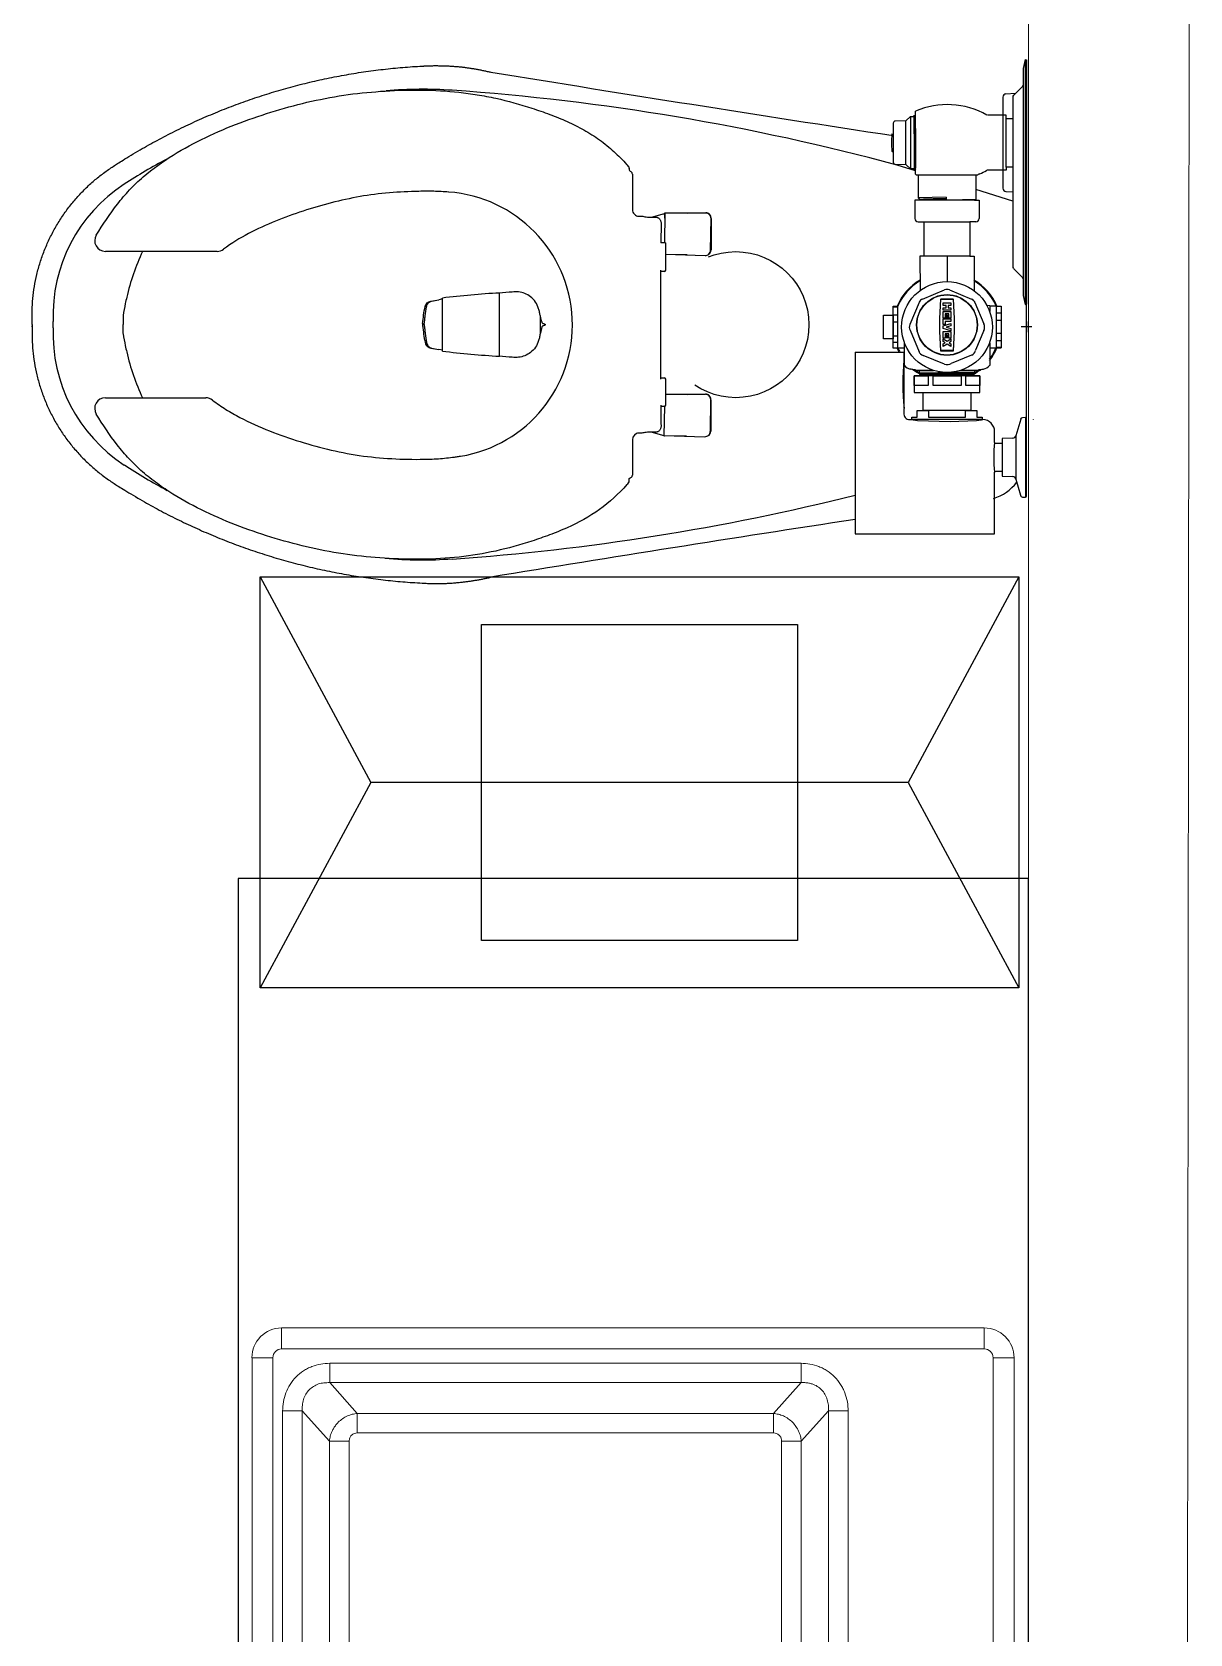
# Model space of a CAD drawing. Header units: metres. Extents: x -22 to 564, y 0 to 143.
# Drawn here: x 211.306 to 212.038, y 39.572 to 40.585 of the extents above; entities that cross this region are included whole.
import ezdxf

# ---------------------------------------------------------------- set-up
doc = ezdxf.new("R2010")
doc.units = ezdxf.units.M
doc.linetypes.add('XREF 2N NEURO-ONCOLOGIA$0$HIDDEN2', pattern=[0.1875, 0.125, -0.0625])
doc.layers.add('XREF 2N NEURO-ONCOLOGIA$0$MOBILIARIO', color=161, linetype='Continuous')
doc.layers.add('XREF 2N NEURO-ONCOLOGIA$0$Mobiliario Fijo', color=40, linetype='Continuous')
doc.layers.add('XREF 2N NEURO-ONCOLOGIA$0$MUROS DE TABLAROCA', color=150, linetype='Continuous', lineweight=13)

# ---------------------------------------------------------------- blocks, each defined once
blk = doc.blocks.new('XREF 2N NEURO-ONCOLOGIA$0$suspendida')
for p, q in [((-0.0764, 0.1302), (-0.0734, 0.1329)), ((-0.0734, 0.1329), (-0.0711, 0.133)), ((-0.0734, 0.1329), (-0.0734, 0.0999)), ((-0.0711, 0.133), (-0.0711, 0.0996)), ((-0.0707, 0.1331), (-0.0707, 0.1331)), ((-0.0707, 0.1331), (-0.0707, 0.133)), ((-0.0707, 0.133), (-0.0707, 0.1329)), ((-0.0707, 0.1329), (-0.0707, 0.1319)), ((-0.0707, 0.1319), (-0.0706, 0.1269)), ((-0.0706, 0.1331), (-0.0702, 0.1338)), ((-0.0843, 0.1287), (-0.0843, 0.104)), ((-0.0764, 0.1302), (-0.083, 0.1301)), ((-0.0764, 0.1026), (-0.0764, 0.1302)), ((-0.0706, 0.1269), (-0.0704, 0.1141)), ((-0.0704, 0.1141), (-0.0703, 0.1105)), ((-0.0849, 0.1109), (-0.0846, 0.1109)), ((-0.083, 0.1028), (-0.0764, 0.1026)), ((-0.0702, 0.0986), (-0.0818, 0.1022)), ((-0.0734, 0.0999), (-0.0764, 0.1026)), ((-0.0703, 0.1105), (-0.0702, 0.1008)), ((-0.2513, 0.1002), (-0.2513, 0.0996)), ((-0.2504, 0.0981), (-0.2503, 0.098)), ((-0.2493, 0.0965), (-0.2493, 0.096)), ((-0.2493, 0.096), (-0.2493, 0.0741)), ((-0.0711, 0.0998), (-0.0734, 0.0999)), ((-0.0711, 0.0996), (-0.0707, 0.0989)), ((-0.0702, 0.0996), (-0.0706, 0.0989)), ((-0.0702, 0.1008), (-0.0702, 0.1002)), ((-0.0686, 0.0958), (-0.0686, 0.0815)), ((-0.032, 0.0958), (-0.032, 0.0805)), ((-0.3655, 0.0852), (-0.3656, 0.0852)), ((-0.0509, 0.082), (-0.0686, 0.0815)), ((-0.0686, 0.0815), (-0.0672, 0.0807)), ((-0.0509, 0.082), (-0.0509, 0.0802)), ((-0.0087, 0.0795), (-0.032, 0.0867)), ((0, 0.0826), (0, 0.0828)), ((0, -0.0802), (0, 0.0826)), ((-0.2372, 0.0693), (-0.2291, 0.0717)), ((-0.2288, 0.0719), (-0.2291, 0.0531)), ((-0.229, 0.0717), (-0.2291, 0.0717)), ((-0.2289, 0.0717), (-0.229, 0.0717)), ((-0.2289, 0.0717), (-0.2288, 0.0717)), ((-0.2289, 0.0709), (-0.2289, 0.0717)), ((-0.2029, 0.0719), (-0.2288, 0.0719)), ((-0.2143, 0.0719), (-0.2029, 0.0721)), ((-0.033, 0.08), (-0.0706, 0.08)), ((-0.0706, 0.08), (-0.0706, 0.0684)), ((-0.0672, 0.0806), (-0.0682, 0.08)), ((-0.0672, 0.0807), (-0.0672, 0.0806)), ((-0.0579, 0.0801), (-0.064, 0.08)), ((-0.0629, 0.08), (-0.0639, 0.08)), ((-0.0542, 0.08), (-0.0629, 0.08)), ((-0.0509, 0.0802), (-0.0579, 0.0801)), ((-0.049, 0.0801), (-0.0542, 0.08)), ((-0.032, 0.0805), (-0.049, 0.0801)), ((-0.032, 0.0805), (-0.033, 0.08)), ((-0.033, 0.08), (-0.03, 0.08)), ((-0.03, 0.08), (-0.03, 0.0684)), ((0, 0.0768), (0, 0.0768)), ((-0.246, 0.0699), (-0.2438, 0.0699)), ((-0.2381, 0.0693), (-0.2345, 0.0693)), ((-0.2312, 0.0655), (-0.2313, 0.0531)), ((-0.2289, 0.0708), (-0.2289, 0.0709)), ((-0.2289, 0.0708), (-0.2289, 0.0687)), ((-0.1998, 0.0484), (-0.1995, 0.0685)), ((-0.1995, 0.0687), (-0.1995, 0.0686)), ((-0.1995, 0.0685), (-0.1995, 0.0641)), ((-0.1995, 0.0641), (-0.1995, 0.0532)), ((-0.0686, 0.0663), (-0.0648, 0.0663)), ((-0.0321, 0.0663), (-0.0358, 0.0663)), ((-0.2283, 0.0531), (-0.2313, 0.0531)), ((-0.2283, 0.0531), (-0.2283, 0.0358)), ((-0.1995, 0.0532), (-0.1995, 0.0486)), ((-0.512, 0.0476), (-0.5827, 0.0476)), ((-0.2283, 0.0458), (-0.2033, 0.0451)), ((-0.2147, 0.0454), (-0.2283, 0.0456)), ((-0.0648, 0.0446), (-0.0674, 0.0446)), ((-0.0674, 0.0446), (-0.0673, 0.0229)), ((-0.0503, 0.0446), (-0.0503, 0.0284)), ((-0.2291, 0.035), (-0.2313, 0.035)), ((-0.3334, -0.0187), (-0.3334, 0.0213)), ((-0.0659, 0.0175), (-0.0518, 0.0233)), ((-0.0488, 0.0233), (-0.0347, 0.0175)), ((-0.3695, 0.0176), (-0.3718, 0.0171)), ((-0.3695, -0.0155), (-0.3695, 0.0181)), ((-0.0843, 0.0126), (-0.0816, 0.0126)), ((-0.068, 0.0154), (-0.0739, 0.0013)), ((-0.0544, 0.0175), (-0.0462, 0.0175)), ((-0.0463, 0.0174), (-0.0543, 0.0174)), ((-0.0326, 0.0154), (-0.027, 0.0019)), ((-0.0192, 0.013), (-0.0233, 0.013)), ((-0.0192, 0.013), (-0.0161, 0.013)), ((-0.0161, 0.0127), (-0.0189, 0.0127)), ((-0.0022, 0.0197), (-0.0008, 0.0141)), ((-0.5714, 0.007), (-0.5714, 0.0013)), ((-0.5714, -0.0044), (-0.5714, 0.0013)), ((-0.3811, 0.0013), (-0.3819, 0.0013)), ((-0.3075, -0.004), (-0.3075, 0.0066)), ((-0.3068, 0.0037), (-0.3075, 0.0066)), ((-0.0843, 0.0075), (-0.0816, 0.0075)), ((-0.0843, 0.0031), (-0.0816, 0.0031)), ((-0.0161, 0.0086), (-0.0189, 0.0086)), ((-0.0161, 0.0039), (-0.0189, 0.0039)), ((0, 0.0034), (0, -0.0034)), ((-0.3068, -0.0011), (-0.3075, -0.004)), ((-0.0843, -0.0058), (-0.0816, -0.0058)), ((-0.0843, -0.0097), (-0.0816, -0.0097)), ((-0.0773, -0.0101), (-0.0773, -0.0245)), ((-0.0737, -0.0022), (-0.068, -0.0158)), ((-0.027, -0.0024), (-0.0322, -0.0149)), ((-0.0233, -0.0101), (-0.0233, -0.0245)), ((-0.0161, -0.0044), (-0.0189, -0.0044)), ((-0.0161, -0.009), (-0.0189, -0.009)), ((0.0034, 0), (-0.0034, 0)), ((-0.3695, -0.0149), (-0.3718, -0.0145)), ((-0.1084, -0.0162), (-0.1084, -0.131)), ((-0.1084, -0.0162), (-0.0776, -0.0162)), ((-0.0843, -0.0134), (-0.0816, -0.0134)), ((-0.0816, -0.0134), (-0.0773, -0.0134)), ((-0.0776, -0.0162), (-0.0776, -0.021)), ((-0.0776, -0.0201), (-0.0773, -0.0205)), ((-0.0518, -0.0238), (-0.0654, -0.0182)), ((-0.0544, -0.0152), (-0.0462, -0.0152)), ((-0.0463, -0.0151), (-0.0543, -0.0151)), ((-0.0347, -0.0179), (-0.0476, -0.0233)), ((-0.0233, -0.0134), (-0.0161, -0.0134)), ((-0.0161, -0.0131), (-0.0189, -0.0131)), ((-0.0776, -0.0209), (-0.0773, -0.0213)), ((-0.0736, -0.0267), (-0.0703, -0.027)), ((-0.0588, -0.0276), (-0.0713, -0.0276)), ((-0.0678, -0.0294), (-0.0678, -0.0276)), ((-0.0678, -0.0276), (-0.0588, -0.0276)), ((-0.0328, -0.0287), (-0.0678, -0.0294)), ((-0.0678, -0.0294), (-0.067, -0.0298)), ((-0.0678, -0.0304), (-0.0328, -0.0298)), ((-0.067, -0.03), (-0.0678, -0.0304)), ((-0.0328, -0.03), (-0.0678, -0.0306)), ((-0.0336, -0.0294), (-0.067, -0.03)), ((-0.067, -0.0298), (-0.0598, -0.0296)), ((-0.067, -0.0298), (-0.067, -0.03)), ((-0.0598, -0.0296), (-0.0336, -0.0292)), ((-0.0293, -0.0276), (-0.0418, -0.0276)), ((-0.0328, -0.0287), (-0.0336, -0.0292)), ((-0.0336, -0.0292), (-0.0336, -0.0294)), ((-0.0336, -0.0294), (-0.0328, -0.0298)), ((-0.0328, -0.03), (-0.0336, -0.0304)), ((-0.0328, -0.0276), (-0.0328, -0.0287)), ((-0.0328, -0.0298), (-0.0328, -0.03)), ((-0.0328, -0.03), (-0.0328, -0.03)), ((-0.0303, -0.027), (-0.0273, -0.0268)), ((-0.2313, -0.0324), (-0.2291, -0.0324)), ((-0.2283, -0.0332), (-0.2283, -0.0496)), ((-0.0678, -0.0304), (-0.0678, -0.0306)), ((-0.0678, -0.0306), (-0.0672, -0.031)), ((-0.06, -0.0309), (-0.0621, -0.0309)), ((-0.0519, -0.0308), (-0.06, -0.0309)), ((-0.0517, -0.0309), (-0.0534, -0.031)), ((-0.0336, -0.0304), (-0.0519, -0.0308)), ((-0.0502, -0.0309), (-0.0517, -0.0309)), ((-0.049, -0.0309), (-0.0502, -0.0309)), ((-0.0396, -0.0308), (-0.049, -0.0309)), ((-0.0336, -0.0306), (-0.0396, -0.0308)), ((-0.0336, -0.0304), (-0.0336, -0.0306)), ((-0.0336, -0.0306), (-0.033, -0.031)), ((-0.5827, -0.045), (-0.5191, -0.045)), ((-0.2291, -0.0505), (-0.2312, -0.0505)), ((-0.2291, -0.0505), (-0.2294, -0.0689)), ((-0.2031, -0.0428), (-0.2283, -0.0428)), ((-0.2145, -0.0428), (-0.2031, -0.0426)), ((-0.2, -0.0663), (-0.1997, -0.0462)), ((-0.1997, -0.046), (-0.1997, -0.0461)), ((-0.1997, -0.0462), (-0.1997, -0.0505)), ((-0.1997, -0.0505), (-0.1997, -0.0615)), ((-0.0776, -0.0517), (-0.0776, -0.0554)), ((-0.0037, -0.0585), (-0.0067, -0.069)), ((-0.0007, -0.0575), (-0.0026, -0.0576)), ((-0.0007, -0.0575), (-0.0007, -0.1078)), ((0, -0.107), (0, -0.0582)), ((0.0041, -0.0587), (0.0041, -0.0589)), ((-0.2438, -0.0673), (-0.246, -0.0673)), ((-0.2345, -0.0667), (-0.2381, -0.0667)), ((-0.2293, -0.069), (-0.2374, -0.0667)), ((-0.2294, -0.0689), (-0.2035, -0.0696)), ((-0.2293, -0.069), (-0.2292, -0.0691)), ((-0.2292, -0.0691), (-0.2291, -0.0691)), ((-0.2291, -0.0691), (-0.2291, -0.0689)), ((-0.215, -0.0693), (-0.2291, -0.0691)), ((-0.1997, -0.0615), (-0.1997, -0.0661)), ((-0.0202, -0.0732), (-0.0202, -0.0664)), ((-0.0086, -0.0705), (-0.0154, -0.0708)), ((-0.0154, -0.0708), (-0.0154, -0.0946)), ((-0.0067, -0.069), (-0.0067, -0.0964)), ((-0.2493, -0.0715), (-0.2493, -0.0934)), ((-0.0203, -0.0736), (-0.0154, -0.0736)), ((-0.2513, -0.0976), (-0.2513, -0.096)), ((-0.2493, -0.0934), (-0.2493, -0.0939)), ((-0.0154, -0.0917), (-0.0203, -0.0917)), ((-0.0202, -0.131), (-0.0202, -0.0921)), ((-0.0154, -0.0946), (-0.0086, -0.0948)), ((-0.0067, -0.0964), (-0.0038, -0.1066)), ((-0.0025, -0.1078), (-0.0007, -0.1078)), ((0, -0.1072), (0, -0.107)), ((-0.1084, -0.131), (-0.0202, -0.131))]:
    blk.add_line(p, q)
for points in [[(-0.0008, 0.169), (-0.0022, 0.1634)], [(-0.0022, 0.1634), (-0.0022, 0.0197)], [(-0.0008, 0.169), (0, 0.1688)], [(-0.0008, 0.1686), (-0.0008, 0.0145)], [(0, 0.1688), (0, 0.0143)], [(-0.015, 0.1452), (-0.015, 0.0876)], [(-0.013, 0.1473), (-0.0069, 0.1477)], [(-0.0087, 0.145), (-0.0087, 0.0382)], [(-0.0025, 0.152), (-0.0081, 0.1464)], [(-0.0711, 0.133), (-0.0711, 0.1338), (-0.0707, 0.1331), (-0.0706, 0.1331), (-0.0706, 0.1331), (-0.0706, 0.1331), (-0.0706, 0.1331), (-0.0706, 0.1331), (-0.0706, 0.1331), (-0.0706, 0.1331), (-0.0705, 0.1331), (-0.0705, 0.133), (-0.0705, 0.133), (-0.0705, 0.1329), (-0.0705, 0.1329), (-0.0705, 0.1328), (-0.0705, 0.1326), (-0.0705, 0.1322), (-0.0705, 0.1313), (-0.0704, 0.1297), (-0.0704, 0.1275), (-0.0703, 0.1236), (-0.0703, 0.1168), (-0.0702, 0.1117), (-0.0702, 0.1093), (-0.0702, 0.1093)], [(-0.0706, 0.0989), (-0.0706, 0.0989), (-0.0706, 0.0989), (-0.0706, 0.0989), (-0.0706, 0.0989), (-0.0706, 0.0989), (-0.0706, 0.099), (-0.0706, 0.099), (-0.0706, 0.099), (-0.0706, 0.099), (-0.0706, 0.0992), (-0.0706, 0.0998), (-0.0707, 0.1026), (-0.0707, 0.1045), (-0.0708, 0.1092), (-0.0709, 0.1162), (-0.071, 0.1277), (-0.071, 0.1297), (-0.0711, 0.1314), (-0.0711, 0.1325), (-0.0711, 0.1332), (-0.0711, 0.1334)], [(-0.0702, 0.0965), (-0.0702, 0.1363)], [(-0.0128, 0.1318), (-0.0128, 0.1338), (-0.0247, 0.1338)], [(-0.0849, 0.1219), (-0.0846, 0.1219)], [(-0.0309, 0.0958), (-0.0686, 0.0958), (-0.0696, 0.0958)], [(-0.0296, 0.0967), (-0.03, 0.0965)], [(-0.0128, 0.101), (-0.0128, 0.099), (-0.0247, 0.099)], [(-0.0672, 0.0807), (-0.0577, 0.0811), (-0.0509, 0.0812)], [(-0.013, 0.0855), (-0.0087, 0.0853)], [(-0.0358, 0.0446), (-0.0332, 0.0446), (-0.0331, 0.0228)], [(-0.0081, 0.0367), (-0.0025, 0.0312)], [(-0.0527, 0.0151), (-0.0478, 0.0151), (-0.0478, 0.0135), (-0.0496, 0.0135), (-0.0496, 0.012), (-0.0478, 0.012), (-0.0478, 0.0105), (-0.0527, 0.0105), (-0.0527, 0.012), (-0.0509, 0.012), (-0.0509, 0.0135), (-0.0527, 0.0135), (-0.0527, 0.0151)], [(-0.0252, 0.0137), (-0.0233, 0.0135), (-0.0233, 0.0096)], [(-0.0008, 0.0141), (0, 0.0143)], [(-0.0514, 0.0082), (-0.0514, 0.0055), (-0.0527, 0.0055), (-0.0527, 0.0097), (-0.0478, 0.0097), (-0.0478, 0.0055), (-0.0491, 0.0055), (-0.0491, 0.0082), (-0.0514, 0.0082)], [(-0.0478, 0.0049), (-0.0478, 0.0034), (-0.0514, 0.0034), (-0.0514, 0.0015), (-0.0527, 0.0015), (-0.0527, 0.0049), (-0.0478, 0.0049)], [(-0.0478, 0.0021), (-0.0478, 0.0005), (-0.0508, -0.0003), (-0.0478, -0.0012), (-0.0478, -0.0027), (-0.0527, -0.0012), (-0.0527, 0.0005), (-0.0478, 0.0021)], [(-0.0508, 0.0082), (-0.0508, 0.0059), (-0.0497, 0.0059)], [(-0.0514, -0.0046), (-0.0514, -0.0073), (-0.0527, -0.0073), (-0.0527, -0.0031), (-0.0478, -0.0031), (-0.0478, -0.0073), (-0.0491, -0.0073), (-0.0491, -0.0046), (-0.0514, -0.0046)], [(-0.0527, -0.0077), (-0.0503, -0.0092), (-0.0478, -0.0077), (-0.0478, -0.0094), (-0.049, -0.0102), (-0.0478, -0.0109), (-0.0478, -0.0126), (-0.0503, -0.0111), (-0.0527, -0.0126), (-0.0527, -0.0109), (-0.0515, -0.0102), (-0.0527, -0.0094), (-0.0527, -0.0077)], [(-0.0508, -0.0046), (-0.0508, -0.0069), (-0.0497, -0.0069)], [(-0.0777, -0.0212), (-0.0776, -0.0212), (-0.0776, -0.0514), (-0.0776, -0.0514)], [(-0.073, -0.0587), (-0.069, -0.0594), (-0.0482, -0.0599), (-0.0316, -0.0594), (-0.0284, -0.059), (-0.0276, -0.0587)], [(-0.0386, -0.053), (-0.0314, -0.053), (-0.0314, -0.0573), (-0.0281, -0.0573), (-0.0281, -0.0587), (-0.0725, -0.0587), (-0.0725, -0.0573), (-0.0692, -0.0573), (-0.0692, -0.053), (-0.0621, -0.053), (-0.0621, -0.0573), (-0.0386, -0.0573), (-0.0386, -0.053), (-0.0621, -0.053)]]:
    blk.add_lwpolyline(points)
for points in [[(-0.0087, 0.1318), (-0.0087, 0.101), (-0.0128, 0.101), (-0.0128, 0.1318)], [(-0.0358, 0.0663), (-0.0358, 0.0446), (-0.0648, 0.0446), (-0.0648, 0.0663)], [(-0.0816, 0.0131), (-0.0816, -0.0135), (-0.0843, -0.0135), (-0.0843, 0.0131)], [(-0.0161, 0.013), (-0.0161, -0.0134), (-0.0189, -0.0134), (-0.0189, 0.013)], [(-0.0843, 0.0073), (-0.0843, -0.0077), (-0.0904, -0.0077), (-0.0904, 0.0073)], [(-0.0711, -0.031), (-0.0711, -0.0417), (-0.0295, -0.0417), (-0.0295, -0.031)], [(-0.0622, -0.031), (-0.0622, -0.0372), (-0.071, -0.0372), (-0.071, -0.031)], [(-0.0414, -0.031), (-0.0414, -0.0372), (-0.0591, -0.0372), (-0.0591, -0.031)], [(-0.0296, -0.031), (-0.0296, -0.0372), (-0.0384, -0.0372), (-0.0384, -0.031)], [(-0.0352, -0.0417), (-0.0352, -0.053), (-0.0654, -0.053), (-0.0654, -0.0417)]]:
    blk.add_lwpolyline(points, close=True)
at = {"linetype": 'XREF 2N NEURO-ONCOLOGIA$0$HIDDEN2', "ltscale": 0.25}
blk.add_circle((-0.1839, 0.0013), 0.0462, dxfattribs=at)
for centre, radius in [((-0.0503, -0.0002), 0.0287), ((-0.0503, 0.0011), 0.0192), ((-0.0503, 0.0011), 0.019)]:
    blk.add_circle(centre, radius)
for centre, radius, start, end in [((0.0038, 0.1685), 0.0046, 173.5947, 178.4559), ((3.5874, 24.2176), 24.3748, 260.73061, 261.33612), ((-0.0035, 0.1529), 0.00135, 315.0725, 357.1801), ((-0.3822, -0.1203), 0.2705, 85.997, 94.8616), ((-0.4664, -1.3236), 1.4768, 74.9038, 85.9973), ((-0.0129, 0.1452), 0.0021, 93, 180), ((-0.0067, 0.145), 0.00204, 135, 180), ((-0.0501, 0.0899), 0.0506, 60.3792, 113.3877), ((-0.0849, 0.1216), 0.000336, 94.2026, 175.607), ((-0.0846, 0.1216), 0.000343, 39.5338, 83.6561), ((-0.083, 0.1287), 0.00134, 91.5, 180), ((-0.0176, 0.1164), 0.0678, 175.6071, 184.393), ((-0.3616, -0.2317), 0.3838, 118.3552, 123.0095), ((-0.3605, 0.0044), 0.1457, 41.7259, 42.3305), ((-0.2531, 0.1002), 0.00181, 359.3674, 41.0991), ((-0.0849, 0.1112), 0.000336, 184.393, 270), ((-0.0846, 0.1113), 0.000384, 276.4023, 316.3389), ((-0.083, 0.1041), 0.00132, 182.56, 269.5188), ((-0.2496, 0.0996), 0.0017, 179.3465, 240.6494), ((-0.2511, 0.0965), 0.00181, 0.4113, 61.5616), ((-0.0709, 0.0953), 0.0014, 19.984, 56.4949), ((-0.0296, 0.0951), 0.00152, 107.7005, 151.6179), ((-0.0519, 0.1465), 0.0546, 294.1417, 299.2361), ((-0.0247, 0.0976), 0.0014, 90, 112.3854), ((-0.5167, 0.0071), 0.0991, 123.0095, 182.1863), ((-0.3715, 0.0012), 0.0842, 279.2549, 85.9388), ((-0.0129, 0.0876), 0.0021, 180, 267), ((-0.2451, 0.0741), 0.00421, 180.0001, 270.0001), ((-0.2288, 0.0709), 0.000842, 90.8186, 106.1445), ((-0.2029, 0.0687), 0.00337, 0.0001, 90.8186), ((-0.2029, 0.0685), 0.00337, 359.1817, 90.0001), ((-0.0469, -0.3455), 0.4265, 90.5403, 92.731), ((-0.0685, 0.0684), 0.0021, 179.9217, 268.0095), ((-0.0321, 0.0684), 0.0021, 270, 360), ((-0.5827, 0.0544), 0.00674, 148.4382, 270.0001), ((-0.4183, -0.0169), 0.155, 155.3846, 166.7622), ((-0.512, 0.0544), 0.00674, 270.0001, 307.0672), ((-0.2032, 0.0484), 0.00337, 268.3632, 359.1817), ((-0.2029, 0.0486), 0.00337, 296.4291, 0.0001), ((-11.4253, 0.0016), 11.194, 359.82172, 0.17515), ((-0.2291, 0.0358), 0.000842, 270.0001, 0.0001), ((-0.0067, 0.0382), 0.00204, 180, 225), ((-0.0035, 0.0302), 0.00137, 4.7227, 44.7414), ((-0.3072, -0.4787), 0.5007, 92.9968, 97.1441), ((-0.0503, -0.0002), 0.0342, 119.8982, 157.1956), ((-0.0503, -0.0002), 0.0338, 120.3928, 156.97), ((-0.0503, 0.0196), 0.00402, 67.4999, 112.5001), ((-0.0503, -0.0002), 0.0342, 22.6823, 60.0864), ((-0.0503, -0.0002), 0.0338, 23.03, 59.6072), ((-0.4183, -0.0169), 0.155, 168.2806, 171.1158), ((-0.4183, -0.0169), 0.155, 166.7622, 168.2806), ((-0.0643, 0.0138), 0.00402, 112.4999, 154.6781), ((0.1426, 0.0011), 0.1977, 175.2567, 184.7436), ((0.1426, 0.0011), 0.1976, 175.2843, 184.7159), ((-0.2432, 0.0011), 0.1976, 355.2843, 4.7159), ((-0.2432, 0.0011), 0.1977, 355.2567, 4.7436), ((-0.0363, 0.0138), 0.00402, 22.4999, 67.5001), ((0.0033, 0.0146), 0.00404, 181.1487, 186.8791), ((-0.6675, 0.0013), 0.0518, 0.0001, 2.1863), ((-0.6675, 0.0013), 0.0518, 357.814, 0.0001), ((-0.3812, 0.0019), 0.000867, 173.4366, 219.8713), ((-0.3812, 0.0008), 0.000867, 140.1289, 186.5636), ((-0.3057, 0.0026), 0.000553, 227.9324, 252.9777), ((-0.3057, 0), 0.000552, 106.9873, 132.1031), ((-0.07, -0.0002), 0.00418, 157.9601, 208.5157), ((-0.0528, 0.0058), 0.00308, 2.7711, 51.1547), ((-0.0309, -0.0002), 0.00442, 330.0251, 28.4175), ((-0.5167, -0.0044), 0.0991, 177.814, 236.9907), ((-0.4183, 0.0195), 0.155, 188.8844, 191.7196), ((-0.0528, -0.007), 0.00308, 2.7711, 51.1547), ((-0.4183, 0.0195), 0.155, 191.7196, 193.238), ((-0.4183, 0.0195), 0.155, 193.238, 204.6156), ((-0.3082, 0.4702), 0.4895, 262.8087, 267.0509), ((-0.0475, 0.001), 0.0373, 202.8404, 207.3937), ((-0.0503, -0.0002), 0.0338, 203.03, 208.243), ((-0.0642, -0.0141), 0.00418, 202.9328, 253.6813), ((-0.0365, -0.0139), 0.00445, 294.0076, 345.6524), ((-0.0503, -0.0002), 0.0342, 321.9601, 337.3177), ((-0.0461, -0.003), 0.0287, 322.4204, 338.7317), ((0.073, -0.0361), 0.1513, 174.2467, 185.9084), ((-0.0723, -0.0207), 0.00627, 218.223, 258.2751), ((-0.0723, -0.0206), 0.00627, 218.223, 258.2751), ((-0.0744, -0.0326), 0.00586, 57.9912, 82.4866), ((-0.0516, -0.0023), 0.0318, 232.8069, 240.7575), ((-0.0603, -0.0148), 0.0161, 232.8448, 242.2385), ((-0.0502, -0.0193), 0.00473, 249.5535, 303.7109), ((-0.0485, -0.003), 0.0304, 299.7018, 306.0418), ((-0.0505, 0.0002), 0.0347, 300.4452, 306.7467), ((-0.0263, -0.0324), 0.00562, 99.3834, 122.1713), ((-0.0283, -0.0206), 0.00627, 279.3541, 321.7711), ((-0.0283, -0.0206), 0.00627, 279.3541, 321.7711), ((-0.2291, -0.0332), 0.000842, 0.0001, 90.0001), ((-0.5827, -0.0517), 0.00674, 90.0001, 211.562), ((-0.5191, -0.0517), 0.00674, 52.0154, 90.0001), ((2.0847, -0.042), 2.316, 180.1876, 180.5142), ((-0.2291, -0.0496), 0.000842, 270.0001, 0.0001), ((-0.2031, -0.046), 0.00337, 0.0001, 90.8186), ((-0.2031, -0.0461), 0.00337, 359.1817, 90.0001), ((-0.0739, -0.0551), 0.0037, 183.989, 283.1466), ((-0.0279, -0.0664), 0.00771, 359.9605, 87.6253), ((-0.0024, -0.059), 0.0014, 96.7349, 161.2313), ((-0.0007, -0.0582), 0.000699, 0.9528, 89.9884), ((-0.2451, -0.0715), 0.00421, 90.0001, 180.0001), ((-0.2291, -0.0682), 0.000842, 253.8558, 269.1817), ((-0.2034, -0.0662), 0.00337, 268.3632, 359.1817), ((-0.2031, -0.0661), 0.00337, 296.4291, 0.0001), ((-0.0087, -0.0685), 0.00201, 272.8263, 347.3063), ((0.069, -0.0827), 0.0897, 173.9649, 186.0445), ((-0.3616, 0.2344), 0.3838, 236.9907, 241.7102), ((-0.3594, -0.0027), 0.1443, 317.6683, 318.2773), ((-0.2531, -0.0976), 0.00183, 319.0876, 0.4463), ((-0.2511, -0.0938), 0.00181, 298.4387, 359.5889), ((-0.0299, -0.0802), 0.0299, 287.5581, 322.5242), ((-0.0087, -0.0968), 0.00201, 12.6722, 87.1705), ((-0.4664, 1.3262), 1.4768, 274.0029, 284.0298), ((-0.0024, -0.1064), 0.00142, 190.2182, 267.7148), ((-0.0007, -0.1071), 0.000699, 269.9963, 354.9523), ((3.357, -22.7327), 22.8748, 98.71347, 99.29818), ((-0.3822, 0.123), 0.2705, 265.0125, 274.0032)]:
    blk.add_arc(centre, radius, start, end)
blk.add_ellipse((-0.2961, -0.1009), major_axis=(0.1321, 0.0659), ratio=0.110156, start_param=-1.280538, end_param=-1.272211)
for points, weights, knots in [([(-0.629, 0.0028), (-0.6314, 0.0665), (-0.5779, 0.1013), (-0.4886, 0.1593), (-0.3822, 0.1649)], [1, 0.869595072185, 1, 0.965853886877, 1], [0.004294, 0.004294, 0.004294, 0.32836, 0.32836, 0.9293445, 0.9293445, 0.9293445]), ([(-0.629, 0.0013), (-0.629, 0.0006), (-0.629, -0.0002), (-0.6314, -0.0639), (-0.5779, -0.0987), (-0.4886, -0.1567), (-0.3822, -0.1622)], [1, 0.999818026965, 1, 0.869595072185, 1, 0.965853886877, 1], [0, 0, 0, 0.004294, 0.004294, 0.32836, 0.32836, 0.9293445, 0.9293445, 0.9293445])]:
    blk.add_rational_spline(points, weights, degree=2, knots=knots)
for points, weights in [([(-0.3822, 0.1649), (-0.3813, 0.1649), (-0.3804, 0.165)], [1, 0.999997543195, 1]), ([(-0.3804, 0.165), (-0.3689, 0.1655), (-0.3573, 0.1643)], [1, 0.96771874759, 0.94216281398]), ([(-0.3573, 0.1643), (-0.348, 0.1632), (-0.3388, 0.161)], [0.94216281398, 0.922339074528, 0.90656203066]), ([(-0.629, 0.0013), (-0.629, 0.002), (-0.629, 0.0028)], [1, 0.999818026965, 1]), ([(-0.3804, -0.1623), (-0.3689, -0.1629), (-0.3573, -0.1616)], [1, 0.96771874759, 0.94216281398]), ([(-0.3573, -0.1616), (-0.3481, -0.1606), (-0.339, -0.1585)], [0.94216281398, 0.922518420865, 0.906847833249]), ([(-0.3822, -0.1622), (-0.3813, -0.1623), (-0.3804, -0.1623)], [1, 0.999997543195, 1])]:
    blk.add_rational_spline(points, weights, degree=2)
for points, knots in [([(-0.5884, 0.0579), (-0.5843, 0.0646), (-0.5799, 0.0713), (-0.5727, 0.0806), (-0.5701, 0.0836), (-0.5647, 0.0894), (-0.5618, 0.0922), (-0.5528, 0.0999), (-0.5464, 0.1045), (-0.5331, 0.1127), (-0.5262, 0.1164), (-0.5121, 0.1232), (-0.5049, 0.1262), (-0.4901, 0.1318), (-0.4826, 0.1343), (-0.4676, 0.1388), (-0.46, 0.1409), (-0.4446, 0.1443), (-0.4368, 0.1458), (-0.4212, 0.1479), (-0.4135, 0.1486), (-0.3979, 0.1496), (-0.3901, 0.1498), (-0.3746, 0.1496), (-0.3668, 0.1492), (-0.3551, 0.1479), (-0.3513, 0.1474), (-0.3435, 0.1461), (-0.3396, 0.1454), (-0.328, 0.1428), (-0.3204, 0.1407), (-0.3091, 0.137), (-0.3053, 0.1357), (-0.2998, 0.1336), (-0.2979, 0.1329), (-0.2942, 0.1314), (-0.2924, 0.1306), (-0.287, 0.1282), (-0.2835, 0.1264), (-0.2766, 0.1225), (-0.2733, 0.1205), (-0.2669, 0.1159), (-0.2639, 0.1134), (-0.2581, 0.1082), (-0.2554, 0.1054), (-0.2528, 0.1025)], [0, 0, 0, 0, 0.0625, 0.0625, 0.09375, 0.09375, 0.125, 0.125, 0.1875, 0.1875, 0.25, 0.25, 0.3125, 0.3125, 0.375, 0.375, 0.4375, 0.4375, 0.5, 0.5, 0.5625, 0.5625, 0.625, 0.625, 0.6875, 0.6875, 0.71875, 0.71875, 0.75, 0.75, 0.8125, 0.8125, 0.84375, 0.84375, 0.859375, 0.859375, 0.875, 0.875, 0.90625, 0.90625, 0.9375, 0.9375, 0.96875, 0.96875, 1, 1, 1, 1]), ([(-0.3656, 0.0852), (-0.3687, 0.0854), (-0.3718, 0.0856), (-0.3781, 0.0857), (-0.3812, 0.0857), (-0.3906, 0.0855), (-0.3968, 0.0852), (-0.4093, 0.0841), (-0.4155, 0.0834), (-0.4277, 0.0812), (-0.4338, 0.0799), (-0.4458, 0.0768), (-0.4517, 0.0751), (-0.4635, 0.0712), (-0.4693, 0.0691), (-0.4809, 0.0644), (-0.4866, 0.0618), (-0.4976, 0.056), (-0.5029, 0.0528), (-0.5079, 0.049)], [0, 0, 0, 0, 0.0625, 0.0625, 0.125, 0.125, 0.25, 0.25, 0.375, 0.375, 0.5, 0.5, 0.625, 0.625, 0.75, 0.75, 0.875, 0.875, 1, 1, 1, 1]), ([(-0.2438, 0.0699), (-0.2435, 0.0699), (-0.2432, 0.0699), (-0.2424, 0.0698), (-0.2419, 0.0697), (-0.2409, 0.0695), (-0.2404, 0.0694), (-0.2393, 0.0693), (-0.2387, 0.0693), (-0.2381, 0.0693)], [0, 0, 0, 0, 0.25, 0.25, 0.5, 0.5, 0.75, 0.75, 1, 1, 1, 1]), ([(-0.2345, 0.0693), (-0.2343, 0.0693), (-0.2341, 0.0693), (-0.2337, 0.0692), (-0.2334, 0.0691), (-0.233, 0.0689), (-0.2328, 0.0688), (-0.2325, 0.0685), (-0.2323, 0.0684), (-0.232, 0.068), (-0.2319, 0.0678), (-0.2316, 0.0674), (-0.2315, 0.0672), (-0.2314, 0.0667), (-0.2313, 0.0665), (-0.2312, 0.066), (-0.2312, 0.0657), (-0.2312, 0.0655)], [0, 0, 0, 0, 0.125, 0.125, 0.25, 0.25, 0.375, 0.375, 0.5, 0.5, 0.625, 0.625, 0.75, 0.75, 0.875, 0.875, 1, 1, 1, 1]), ([(-0.3075, 0.0066), (-0.3077, 0.0074), (-0.3079, 0.0082), (-0.3082, 0.0098), (-0.3084, 0.0106), (-0.3091, 0.0129), (-0.3098, 0.0143), (-0.3115, 0.0169), (-0.3126, 0.018), (-0.3148, 0.0198), (-0.3161, 0.0205), (-0.3186, 0.0215), (-0.3199, 0.0218), (-0.322, 0.0221), (-0.3226, 0.0221), (-0.324, 0.0221), (-0.3246, 0.022), (-0.328, 0.0217), (-0.3307, 0.0215), (-0.3334, 0.0213)], [0, 0, 0, 0, 0.0625, 0.0625, 0.125, 0.125, 0.25, 0.25, 0.375, 0.375, 0.5, 0.5, 0.625, 0.625, 0.6875, 0.6875, 0.75, 0.75, 1, 1, 1, 1]), ([(-0.3821, 0.002), (-0.3818, 0.0038), (-0.3816, 0.0056), (-0.3811, 0.0092), (-0.3808, 0.011), (-0.3803, 0.0132), (-0.3802, 0.0136), (-0.3797, 0.0144), (-0.3795, 0.0147), (-0.3788, 0.0153), (-0.3784, 0.0156), (-0.3776, 0.0159), (-0.3772, 0.016), (-0.3751, 0.0165), (-0.3734, 0.0168), (-0.3718, 0.0171)], [0, 0, 0, 0, 0.25, 0.25, 0.5, 0.5, 0.5625, 0.5625, 0.625, 0.625, 0.6875, 0.6875, 0.75, 0.75, 1, 1, 1, 1]), ([(-0.3811, 0.0013), (-0.3809, 0.0022), (-0.3808, 0.0032), (-0.3806, 0.0051), (-0.3805, 0.006), (-0.3802, 0.0089), (-0.3799, 0.0107), (-0.3794, 0.0131), (-0.3793, 0.0135), (-0.3789, 0.0144), (-0.3787, 0.0147), (-0.3781, 0.0153), (-0.3778, 0.0156), (-0.377, 0.016), (-0.3767, 0.016), (-0.3748, 0.0165), (-0.3733, 0.0168), (-0.3718, 0.0171)], [0, 0, 0, 0, 0.125, 0.125, 0.25, 0.25, 0.5, 0.5, 0.5625, 0.5625, 0.625, 0.625, 0.6875, 0.6875, 0.75, 0.75, 1, 1, 1, 1]), ([(-0.3821, 0.0007), (-0.3818, -0.0011), (-0.3816, -0.0029), (-0.3811, -0.0065), (-0.3808, -0.0083), (-0.3803, -0.0105), (-0.3802, -0.011), (-0.3797, -0.0118), (-0.3795, -0.0121), (-0.3788, -0.0127), (-0.3784, -0.013), (-0.3776, -0.0133), (-0.3772, -0.0134), (-0.3751, -0.0138), (-0.3734, -0.0142), (-0.3718, -0.0145)], [0, 0, 0, 0, 0.25, 0.25, 0.5, 0.5, 0.5625, 0.5625, 0.625, 0.625, 0.6875, 0.6875, 0.75, 0.75, 1, 1, 1, 1]), ([(-0.3811, 0.0013), (-0.3809, 0.0004), (-0.3808, -0.0006), (-0.3806, -0.0025), (-0.3805, -0.0034), (-0.3802, -0.0062), (-0.3799, -0.0081), (-0.3794, -0.0104), (-0.3793, -0.0109), (-0.3789, -0.0117), (-0.3787, -0.0121), (-0.3781, -0.0127), (-0.3778, -0.013), (-0.377, -0.0133), (-0.3767, -0.0134), (-0.3748, -0.0139), (-0.3733, -0.0142), (-0.3718, -0.0145)], [0, 0, 0, 0, 0.125, 0.125, 0.25, 0.25, 0.5, 0.5, 0.5625, 0.5625, 0.625, 0.625, 0.6875, 0.6875, 0.75, 0.75, 1, 1, 1, 1]), ([(-0.3061, 0.0022), (-0.3061, 0.0022), (-0.3062, 0.0023), (-0.3062, 0.0024), (-0.3063, 0.0025), (-0.3064, 0.0026), (-0.3064, 0.0028), (-0.3066, 0.0031), (-0.3067, 0.0034), (-0.3068, 0.0037)], [0, 0, 0, 0, 0.125, 0.125, 0.25, 0.25, 0.5, 0.5, 1, 1, 1, 1]), ([(-0.3068, -0.0011), (-0.3067, -0.0008), (-0.3066, -0.0005), (-0.3064, -0.0001), (-0.3064, 0), (-0.3063, 0.0002), (-0.3062, 0.0002), (-0.3062, 0.0003), (-0.3061, 0.0004), (-0.3061, 0.0004)], [0, 0, 0, 0, 0.5, 0.5, 0.75, 0.75, 0.875, 0.875, 1, 1, 1, 1]), ([(-0.3059, 0.0021), (-0.3056, 0.002), (-0.3053, 0.0019), (-0.3049, 0.0018), (-0.3048, 0.0017), (-0.3046, 0.0016), (-0.3045, 0.0016), (-0.3044, 0.0015), (-0.3044, 0.0014), (-0.3044, 0.0012), (-0.3044, 0.0012), (-0.3045, 0.0011), (-0.3046, 0.001), (-0.3048, 0.0009), (-0.3049, 0.0008), (-0.3053, 0.0007), (-0.3056, 0.0006), (-0.3059, 0.0005)], [0, 0, 0, 0, 0.25, 0.25, 0.375, 0.375, 0.4375, 0.4375, 0.5, 0.5, 0.5625, 0.5625, 0.625, 0.625, 0.75, 0.75, 1, 1, 1, 1]), ([(-0.3075, -0.004), (-0.3077, -0.0048), (-0.3079, -0.0056), (-0.3082, -0.0072), (-0.3084, -0.008), (-0.3091, -0.0103), (-0.3098, -0.0117), (-0.3115, -0.0143), (-0.3126, -0.0154), (-0.3148, -0.0171), (-0.3161, -0.0178), (-0.3186, -0.0189), (-0.3199, -0.0192), (-0.322, -0.0194), (-0.3226, -0.0195), (-0.324, -0.0194), (-0.3246, -0.0194), (-0.328, -0.0191), (-0.3307, -0.0189), (-0.3334, -0.0187)], [0, 0, 0, 0, 0.0625, 0.0625, 0.125, 0.125, 0.25, 0.25, 0.375, 0.375, 0.5, 0.5, 0.625, 0.625, 0.6875, 0.6875, 0.75, 0.75, 1, 1, 1, 1]), ([(-0.5149, -0.0464), (-0.5122, -0.0486), (-0.5094, -0.0505), (-0.5035, -0.0541), (-0.5006, -0.0558), (-0.4915, -0.0606), (-0.4852, -0.0634), (-0.4724, -0.0685), (-0.466, -0.0707), (-0.4529, -0.0747), (-0.4464, -0.0765), (-0.4331, -0.0796), (-0.4263, -0.0809), (-0.4127, -0.0827), (-0.4058, -0.0833), (-0.3922, -0.0839), (-0.3853, -0.084), (-0.3751, -0.0837), (-0.3716, -0.0835), (-0.3665, -0.083), (-0.3648, -0.0828), (-0.3622, -0.0825), (-0.3614, -0.0824), (-0.3597, -0.0822), (-0.3588, -0.082), (-0.358, -0.0819)], [0, 0, 0, 0, 0.0625, 0.0625, 0.125, 0.125, 0.25, 0.25, 0.375, 0.375, 0.5, 0.5, 0.625, 0.625, 0.75, 0.75, 0.875, 0.875, 0.9375, 0.9375, 0.96875, 0.96875, 0.984375, 0.984375, 1, 1, 1, 1]), ([(-0.2528, -0.0999), (-0.258, -0.1057), (-0.2637, -0.111), (-0.2765, -0.1202), (-0.2834, -0.1239), (-0.2924, -0.128), (-0.2943, -0.1288), (-0.2979, -0.1303), (-0.2998, -0.131), (-0.3054, -0.1331), (-0.3091, -0.1344), (-0.3204, -0.1381), (-0.3281, -0.1402), (-0.3434, -0.1436), (-0.3511, -0.1449), (-0.3667, -0.1466), (-0.3745, -0.147), (-0.3903, -0.1472), (-0.3982, -0.1469), (-0.4139, -0.146), (-0.4217, -0.1452), (-0.4372, -0.1431), (-0.4449, -0.1416), (-0.4601, -0.1382), (-0.4677, -0.1362), (-0.4827, -0.1317), (-0.4902, -0.1292), (-0.5049, -0.1236), (-0.5122, -0.1205), (-0.5264, -0.1137), (-0.5333, -0.11), (-0.5433, -0.1038), (-0.5466, -0.1016), (-0.5529, -0.0969), (-0.5561, -0.0945), (-0.5621, -0.0893), (-0.5649, -0.0865), (-0.5703, -0.0808), (-0.5728, -0.0778), (-0.58, -0.0686), (-0.5843, -0.062), (-0.5884, -0.0553)], [0, 0, 0, 0, 0.0625, 0.0625, 0.125, 0.125, 0.140625, 0.140625, 0.15625, 0.15625, 0.1875, 0.1875, 0.25, 0.25, 0.3125, 0.3125, 0.375, 0.375, 0.4375, 0.4375, 0.5, 0.5, 0.5625, 0.5625, 0.625, 0.625, 0.6875, 0.6875, 0.75, 0.75, 0.8125, 0.8125, 0.84375, 0.84375, 0.875, 0.875, 0.90625, 0.90625, 0.9375, 0.9375, 1, 1, 1, 1]), ([(-0.2381, -0.0667), (-0.2387, -0.0667), (-0.2393, -0.0667), (-0.2404, -0.0668), (-0.2409, -0.0669), (-0.2419, -0.0671), (-0.2424, -0.0671), (-0.2432, -0.0673), (-0.2435, -0.0673), (-0.2438, -0.0673)], [0, 0, 0, 0, 0.25, 0.25, 0.5, 0.5, 0.75, 0.75, 1, 1, 1, 1]), ([(-0.2312, -0.0628), (-0.2312, -0.0631), (-0.2312, -0.0633), (-0.2313, -0.0638), (-0.2314, -0.0641), (-0.2315, -0.0646), (-0.2316, -0.0648), (-0.2319, -0.0652), (-0.232, -0.0654), (-0.2323, -0.0658), (-0.2325, -0.0659), (-0.2328, -0.0662), (-0.233, -0.0663), (-0.2334, -0.0665), (-0.2337, -0.0666), (-0.2341, -0.0667), (-0.2343, -0.0667), (-0.2345, -0.0667)], [0, 0, 0, 0, 0.125, 0.125, 0.25, 0.25, 0.375, 0.375, 0.5, 0.5, 0.625, 0.625, 0.75, 0.75, 0.875, 0.875, 1, 1, 1, 1])]:
    blk.add_open_spline(points, degree=3, knots=knots)
blk = doc.blocks.new('XREF 2N NEURO-ONCOLOGIA$0$LAVABO LUCERNA')
at = {"linetype": 'Continuous', "lineweight": 18}
for p, q in [((4.1777, 34.3116), (4.1777, 34.2983)), ((4.6222, 34.3116), (4.1777, 34.3116)), ((4.6222, 34.2983), (4.6222, 34.3116)), ((4.6222, 34.2983), (4.1777, 34.2983)), ((4.1722, 34.2928), (4.159, 34.2928)), ((4.159, 34.2928), (4.159, 33.7513)), ((4.1722, 34.2928), (4.1722, 33.7513)), ((4.5063, 34.2893), (4.2081, 34.2893)), ((4.2081, 34.2893), (4.2081, 34.277)), ((4.5063, 34.2893), (4.5063, 34.277)), ((4.6277, 33.7513), (4.6277, 34.2928)), ((4.641, 34.2928), (4.6277, 34.2928)), ((4.641, 33.7513), (4.641, 34.2928)), ((4.2256, 34.2575), (4.2081, 34.277)), ((4.2081, 34.277), (4.5063, 34.277)), ((4.4888, 34.2575), (4.5063, 34.277)), ((4.1783, 34.2591), (4.1783, 33.785)), ((4.1783, 34.2591), (4.1908, 34.2591)), ((4.208, 34.24), (4.1908, 34.2591)), ((4.1908, 33.785), (4.1908, 34.2591)), ((4.2256, 34.2575), (4.4888, 34.2575)), ((4.2256, 34.2452), (4.2256, 34.2575)), ((4.4888, 34.2452), (4.4888, 34.2575)), ((4.5064, 34.24), (4.5236, 34.2591)), ((4.5236, 34.2591), (4.5236, 34.0427)), ((4.536, 34.2591), (4.5236, 34.2591)), ((4.536, 34.0434), (4.536, 34.2591)), ((4.2256, 34.2452), (4.4888, 34.2452)), ((4.208, 33.8041), (4.208, 34.24)), ((4.2204, 34.24), (4.208, 34.24)), ((4.2204, 33.8041), (4.2204, 34.24)), ((4.494, 34.24), (4.494, 34.0547)), ((4.494, 34.24), (4.5064, 34.24)), ((4.5064, 34.24), (4.5064, 34.0547))]:
    blk.add_line(p, q, dxfattribs=at)
blk.add_lwpolyline([(4.6502, 34.5959), (4.1502, 34.5959), (4.1502, 33.4482), (4.6502, 33.4482)], close=True)
for centre, radius, start, end in [((4.1777, 34.2928), 0.0188, 90, 180), ((4.6222, 34.2928), 0.0188, 360, 90), ((4.1777, 34.2928), 0.00553, 90, 180), ((4.6222, 34.2928), 0.00553, 360, 90)]:
    blk.add_arc(centre, radius, start, end, dxfattribs=at)
for points, knots in [([(4.2081, 34.2893), (4.2062, 34.2892), (4.2024, 34.289), (4.1977, 34.2876), (4.1941, 34.286), (4.1906, 34.284), (4.1867, 34.2808), (4.1829, 34.276), (4.1802, 34.2706), (4.1786, 34.2649), (4.1784, 34.261), (4.1783, 34.2591)], [0, 0, 0, 0, 0.120242, 0.244058, 0.307423, 0.370406, 0.497898, 0.625751, 0.752929, 0.878168, 1, 1, 1, 1]), ([(4.536, 34.2591), (4.536, 34.261), (4.5358, 34.2649), (4.5344, 34.2697), (4.5328, 34.2733), (4.5308, 34.2768), (4.5277, 34.2808), (4.5238, 34.284), (4.5203, 34.286), (4.5167, 34.2876), (4.512, 34.289), (4.5082, 34.2892), (4.5063, 34.2893)], [0, 0, 0, 0, 0.1218118, 0.2470301, 0.3109538, 0.3743527, 0.5021842, 0.629655, 0.6926398, 0.7559828, 0.8797776, 1, 1, 1, 1]), ([(4.1908, 34.2591), (4.1908, 34.2603), (4.1907, 34.2627), (4.1914, 34.2663), (4.1929, 34.2697), (4.195, 34.2725), (4.1974, 34.2744), (4.1994, 34.2755), (4.2016, 34.2764), (4.2045, 34.277), (4.2069, 34.277), (4.2081, 34.277)], [0, 0, 0, 0, 0.128416, 0.256223, 0.382013, 0.505703, 0.628387, 0.689296, 0.751664, 0.870704, 1, 1, 1, 1]), ([(4.5063, 34.277), (4.5071, 34.277), (4.5087, 34.2771), (4.5111, 34.2768), (4.5137, 34.2761), (4.5166, 34.2748), (4.5194, 34.2725), (4.5211, 34.2702), (4.5222, 34.268), (4.5231, 34.2657), (4.5237, 34.2627), (4.5236, 34.2603), (4.5236, 34.2591)], [0, 0, 0, 0, 0.0874739, 0.1701397, 0.24851, 0.3715377, 0.4941955, 0.6178591, 0.6798138, 0.7438318, 0.8716114, 1, 1, 1, 1]), ([(4.208, 34.24), (4.2081, 34.2411), (4.2084, 34.2432), (4.2094, 34.246), (4.2107, 34.2483), (4.212, 34.2503), (4.2138, 34.2523), (4.2162, 34.2543), (4.2192, 34.256), (4.2224, 34.2571), (4.2245, 34.2574), (4.2256, 34.2575)], [0, 0, 0, 0, 0.1235535, 0.242053, 0.3290737, 0.4151473, 0.500305, 0.628683, 0.7582232, 0.8771042, 1, 1, 1, 1]), ([(4.4888, 34.2575), (4.4899, 34.2574), (4.492, 34.2571), (4.4952, 34.256), (4.4982, 34.2543), (4.5009, 34.252), (4.5031, 34.2493), (4.5048, 34.2464), (4.506, 34.2432), (4.5063, 34.2411), (4.5064, 34.24)], [0, 0, 0, 0, 0.122923, 0.241828, 0.371398, 0.499801, 0.627804, 0.757896, 0.876421, 1, 1, 1, 1]), ([(4.2204, 34.24), (4.2205, 34.2407), (4.2206, 34.2417), (4.2212, 34.243), (4.2219, 34.2438), (4.2227, 34.2444), (4.2239, 34.2451), (4.2249, 34.2452), (4.2256, 34.2452)], [0, 0, 0, 0, 0.246609, 0.374071, 0.502211, 0.629989, 0.75645, 1, 1, 1, 1]), ([(4.4888, 34.2452), (4.4895, 34.2452), (4.4905, 34.2451), (4.4917, 34.2444), (4.4925, 34.2438), (4.4932, 34.243), (4.4938, 34.2417), (4.4939, 34.2407), (4.494, 34.24)], [0, 0, 0, 0, 0.2435498, 0.3700115, 0.4977892, 0.6259285, 0.7533913, 1, 1, 1, 1])]:
    blk.add_open_spline(points, degree=3, knots=knots, dxfattribs=at)
blk = doc.blocks.new('XREF 2N NEURO-ONCOLOGIA$0$BOTCAM')
for p, q in [((0.17, -0.13), (-0.17, -0.13)), ((0.1, -0.13), (-0.1, -0.13))]:
    blk.add_line(p, q)
for points in [[(-0.24, -0.26), (-0.24, 0), (0.24, 0), (0.24, -0.26)], [(-0.1, -0.03), (0.1, -0.03), (0.1, -0.23), (-0.1, -0.23)]]:
    blk.add_lwpolyline(points, close=True)
for points in [[(0.24, 0), (0.17, -0.13), (0.24, -0.26)], [(-0.24, 0), (-0.17, -0.13), (-0.24, -0.26)]]:
    blk.add_lwpolyline(points)
blk = doc.blocks.new('XREF 2N NEURO-ONCOLOGIA')
at = {"layer": 'XREF 2N NEURO-ONCOLOGIA$0$MUROS DE TABLAROCA'}
for p, q in [((7.4986, 35.1048, 0), (5.4507, 35.1048, 0)), ((7.5975, 35.0028, 0), (5.4507, 35.0048, 0))]:
    blk.add_line(p, q, dxfattribs=at)
at = {"layer": 'XREF 2N NEURO-ONCOLOGIA$0$MOBILIARIO', "rotation": 270}
blk.add_blockref('XREF 2N NEURO-ONCOLOGIA$0$BOTCAM', (6.7892, 35.3509, 0), dxfattribs=at)
at = {"layer": 'XREF 2N NEURO-ONCOLOGIA$0$Mobiliario Fijo', "rotation": 270}
for name, p in [('XREF 2N NEURO-ONCOLOGIA$0$suspendida', (6.9475, 35.1061, 0)), ('XREF 2N NEURO-ONCOLOGIA$0$LAVABO LUCERNA', (-27.9975, 39.755, 0))]:
    blk.add_blockref(name, p, dxfattribs=at)

msp = doc.modelspace()

# ---------------------------------------------------------------- block references
at = {"rotation": 90}
msp.add_blockref('XREF 2N NEURO-ONCOLOGIA', (247.0412, 33.4511), dxfattribs=at)

doc.saveas('drawing.dxf')
